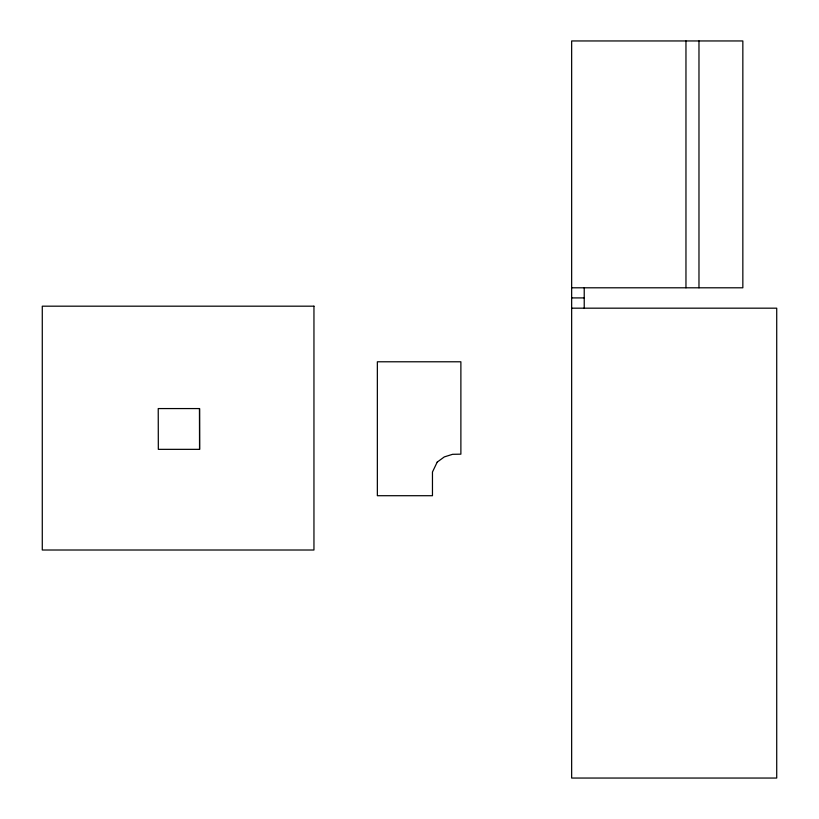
<?xml version="1.0" encoding="UTF-8"?>
<svg xmlns="http://www.w3.org/2000/svg" width="819" height="819" viewBox="0 0 819 819"><rect width="100%" height="100%" fill="white"/><g stroke="black" fill="none" stroke-linecap="round" stroke-linejoin="round"><path stroke-width="1.23" d="M571.652 287.797L742.843 287.797L742.843 40.95L571.652 40.95L571.652 778.05L776.719 778.05L776.719 308.179L571.652 308.179M571.652 297.911L584.223 297.911M199.58 449.344L158.323 449.344L158.231 408.568L199.58 408.568L199.58 449.344L199.488 408.568M698.976 40.95L698.976 287.797M685.964 40.95L685.964 287.797M584.223 287.797L584.223 308.179M437.192 462.131L432.463 472L432.463 495.71L377.354 495.71L377.354 361.783L460.882 361.783L460.882 454.166L452.59 454.31L444.297 456.91L437.192 462.131M313.953 306.183L42.281 306.183L42.281 550.01L313.953 550.01L313.953 306.183"/></g></svg>
